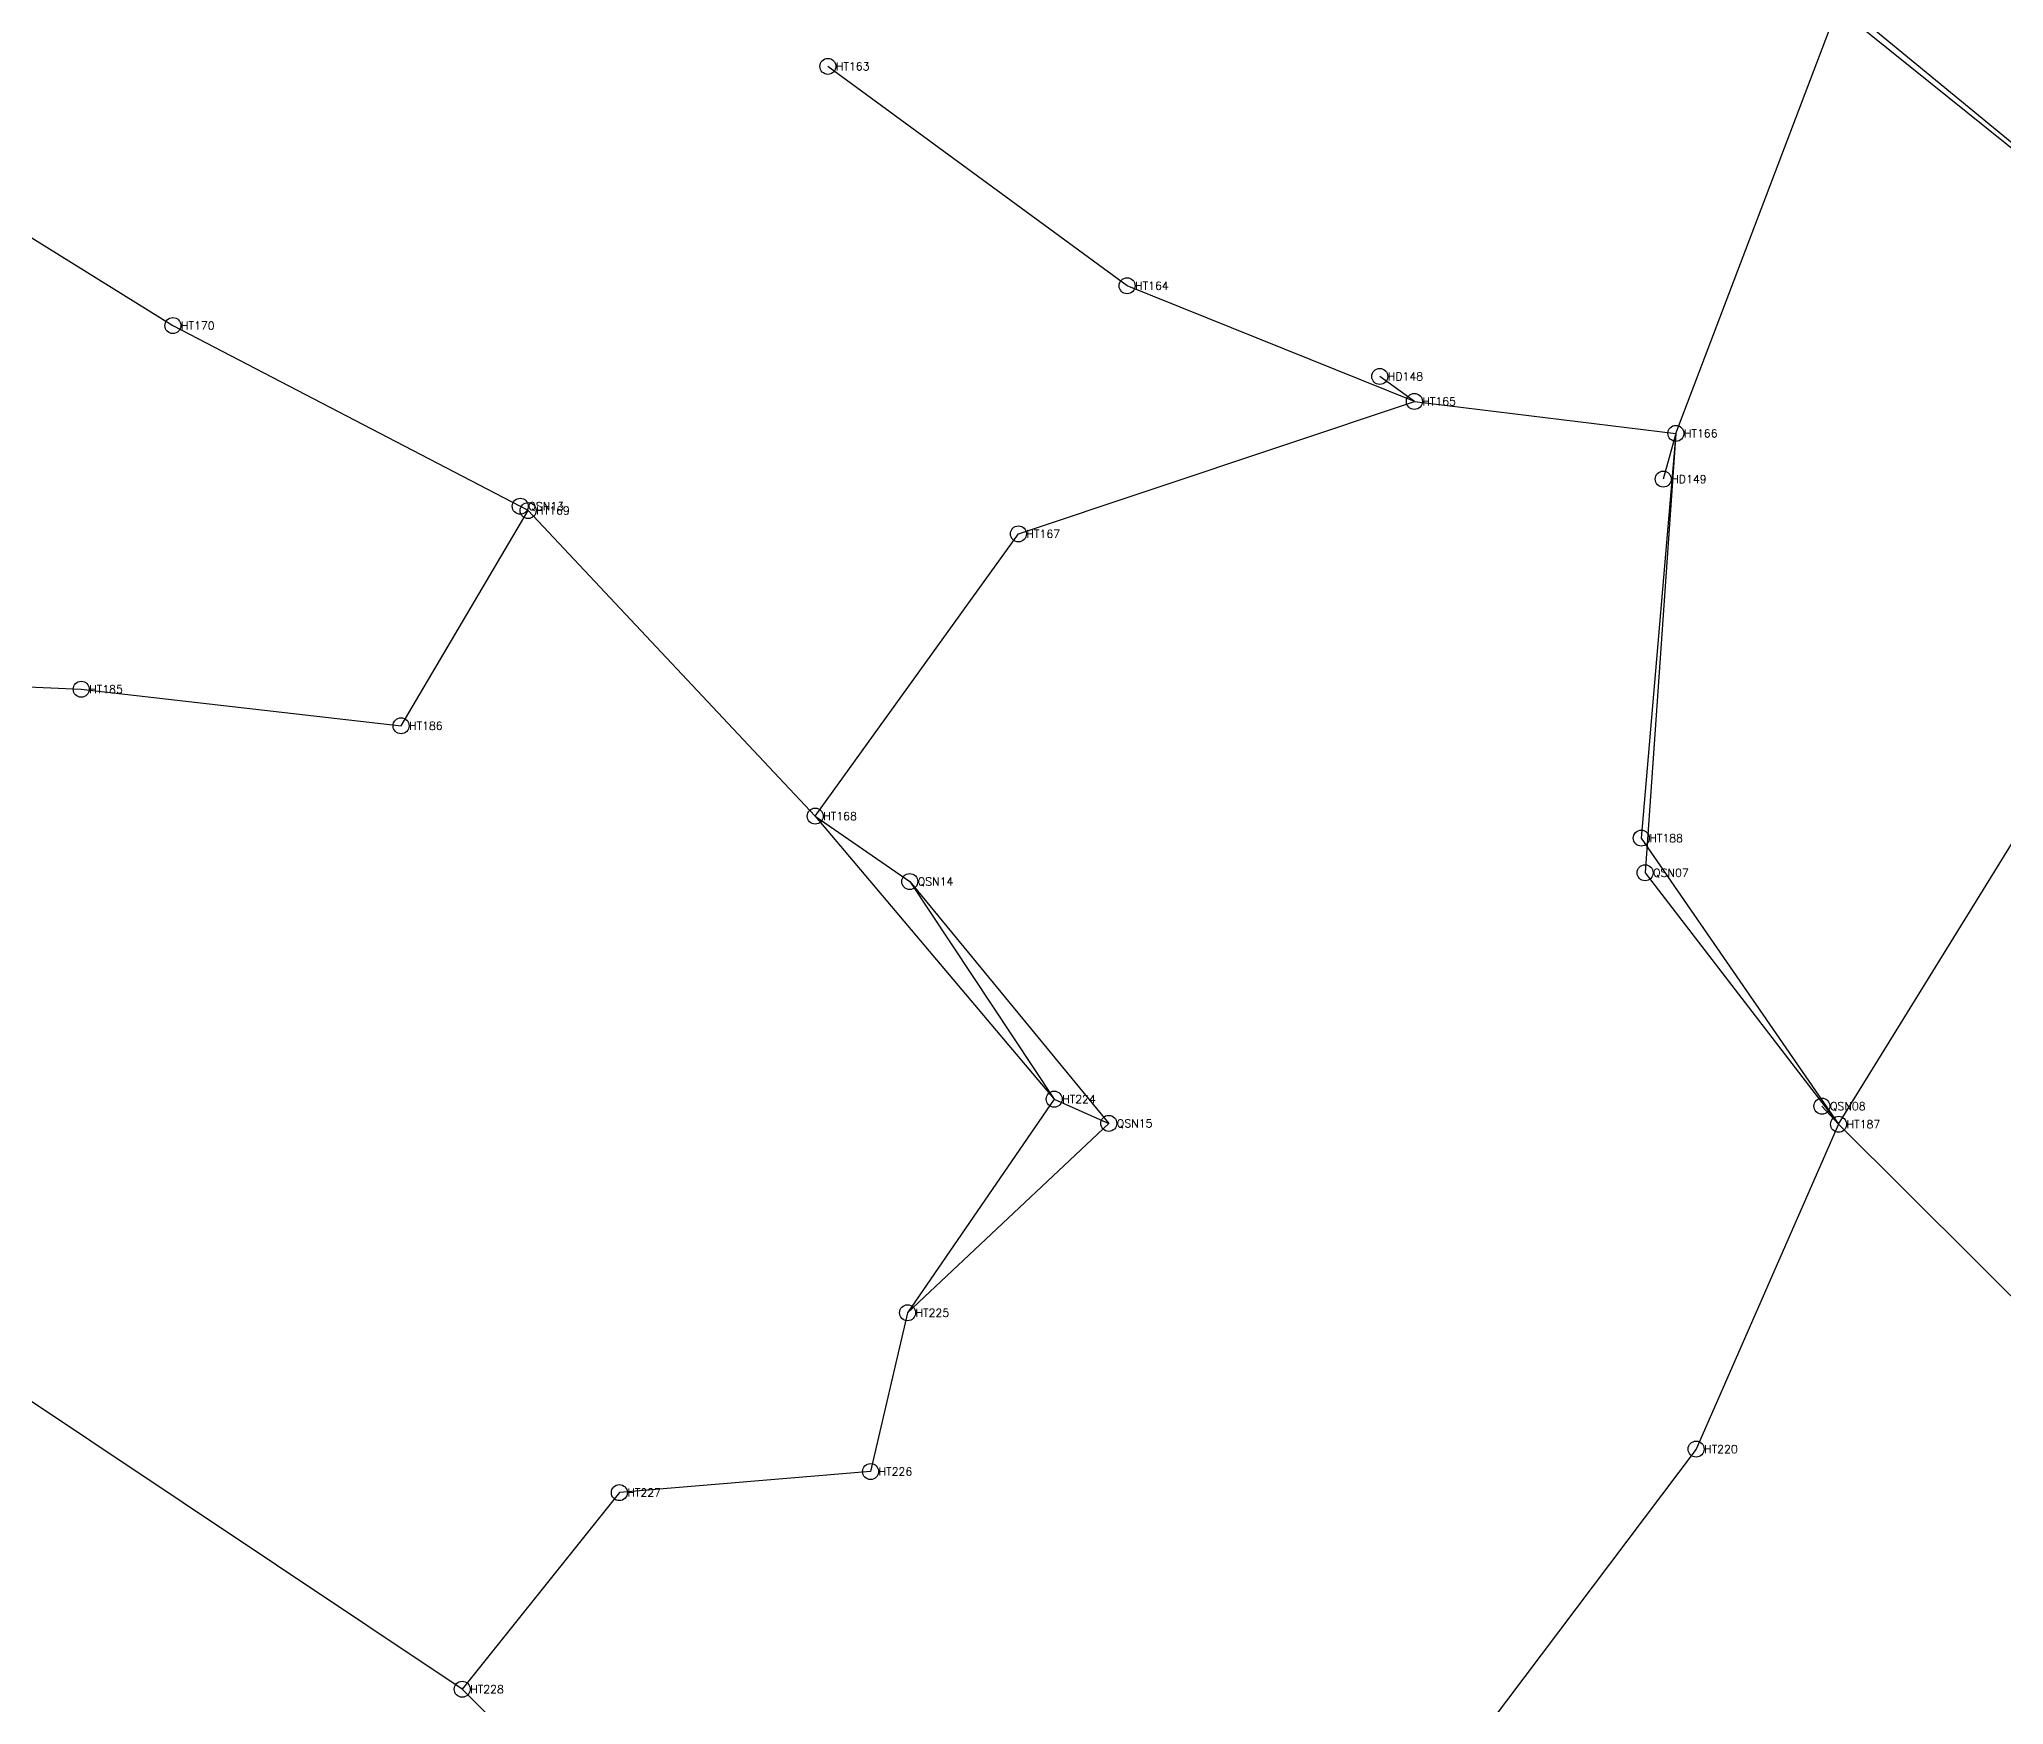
# Model space of a CAD drawing. Extents: x 249003 to 251270, y 2746050 to 2748778.
# Drawn here: x 249585.1 to 249830.5, y 2748085 to 2748293.1 of the extents above; entities that cross this region are included whole.
import ezdxf

# ---------------------------------------------------------------- set-up
doc = ezdxf.new("R2010")
doc.units = 0
doc.styles.get("Standard").update_dxf_attribs({"font": 'simplex'})

msp = doc.modelspace()

# ---------------------------------------------------------------- linework, layer by layer
at = {"color": 4}
for p, q in [((249789.581, 2748243.838), (249810.107, 2748297.798)), ((249875.815, 2748243.768), (249809.116, 2748297.477)), ((249810.107, 2748297.798), (249875.815, 2748243.768)), ((249721.007, 2748262.283), (249683.621, 2748289.7)), ((249558.694, 2748284.083), (249601.793, 2748257.301)), ((249756.9, 2748247.832), (249721.007, 2748262.283)), ((249601.793, 2748257.301), (249645.191, 2748234.731)), ((249756.9, 2748247.832), (249752.578, 2748250.954)), ((249707.431, 2748231.277), (249756.9, 2748247.832)), ((249756.9, 2748247.832), (249789.581, 2748243.838)), ((249789.581, 2748243.838), (249785.257, 2748193.257)), ((249789.581, 2748243.838), (249785.724, 2748188.933)), ((249789.581, 2748243.838), (249787.999, 2748238.119)), ((249630.292, 2748207.295), (249646.172, 2748234.185)), ((249646.172, 2748234.185), (249645.191, 2748234.731)), ((249646.172, 2748234.185), (249682.046, 2748196.004)), ((249682.046, 2748196.004), (249707.431, 2748231.277)), ((249539.161, 2748214.143), (249590.334, 2748211.864)), ((249590.334, 2748211.864), (249630.292, 2748207.295)), ((249682.046, 2748196.004), (249711.901, 2748160.635)), ((249682.046, 2748196.004), (249693.848, 2748187.832)), ((249785.257, 2748193.257), (249809.907, 2748157.494)), ((249809.907, 2748157.494), (249832.07, 2748193.373)), ((249693.848, 2748187.832), (249711.901, 2748160.635)), ((249693.848, 2748187.832), (249718.719, 2748157.614)), ((249785.724, 2748188.933), (249809.907, 2748157.494)), ((249711.901, 2748160.635), (249693.579, 2748133.943)), ((249711.901, 2748160.635), (249718.719, 2748157.614)), ((249809.907, 2748157.494), (249807.825, 2748159.76)), ((249718.719, 2748157.614), (249693.579, 2748133.943)), ((249809.907, 2748157.494), (249792.103, 2748116.905)), ((249869.423, 2748098.256), (249809.907, 2748157.494)), ((249693.579, 2748133.943), (249688.959, 2748114.099)), ((249637.935, 2748086.9), (249570.787, 2748131.72)), ((249792.103, 2748116.905), (249762.555, 2748077.717)), ((249688.959, 2748114.099), (249657.568, 2748111.463)), ((249657.568, 2748111.463), (249637.935, 2748086.9)), ((249637.935, 2748086.9), (249657.226, 2748067.772))]:
    msp.add_line(p, q, dxfattribs=at)
for centre in [(249683.621, 2748289.7), (249721.007, 2748262.283), (249601.793, 2748257.301), (249752.578, 2748250.954), (249756.9, 2748247.832), (249789.581, 2748243.838), (249787.999, 2748238.119), (249645.191, 2748234.731), (249646.172, 2748234.185), (249707.431, 2748231.277), (249590.334, 2748211.864), (249630.292, 2748207.295), (249682.046, 2748196.004), (249785.257, 2748193.257), (249785.724, 2748188.933), (249693.848, 2748187.832), (249711.901, 2748160.635), (249807.825, 2748159.76), (249718.719, 2748157.614), (249809.907, 2748157.494), (249693.579, 2748133.943), (249792.103, 2748116.905), (249688.959, 2748114.099), (249657.568, 2748111.463), (249637.935, 2748086.9)]:
    msp.add_circle(centre, 1)

# ---------------------------------------------------------------- texts
at = {"color": 5}
for s, p in [('HT163', (249684.621, 2748289.2)), ('HT164', (249722.007, 2748261.783)), ('HT170', (249602.793, 2748256.801)), ('HD148', (249753.578, 2748250.454)), ('HT165', (249757.9, 2748247.332)), ('HT166', (249790.581, 2748243.338)), ('HD149', (249788.999, 2748237.619)), ('QSN13', (249646.191, 2748234.231)), ('HT169', (249647.172, 2748233.685)), ('HT167', (249708.431, 2748230.777)), ('HT185', (249591.334, 2748211.364)), ('HT186', (249631.292, 2748206.795)), ('HT168', (249683.046, 2748195.504)), ('HT188', (249786.257, 2748192.757)), ('QSN07', (249786.724, 2748188.433)), ('QSN14', (249694.848, 2748187.332)), ('HT224', (249712.901, 2748160.135)), ('QSN08', (249808.825, 2748159.26)), ('QSN15', (249719.719, 2748157.114)), ('HT187', (249810.907, 2748156.994)), ('HT225', (249694.579, 2748133.443)), ('HT220', (249793.103, 2748116.405)), ('HT226', (249689.959, 2748113.599)), ('HT227', (249658.568, 2748110.963)), ('HT228', (249638.935, 2748086.4))]:
    msp.add_text(s, height=1, dxfattribs=at).set_placement(p)

doc.saveas('drawing.dxf')
